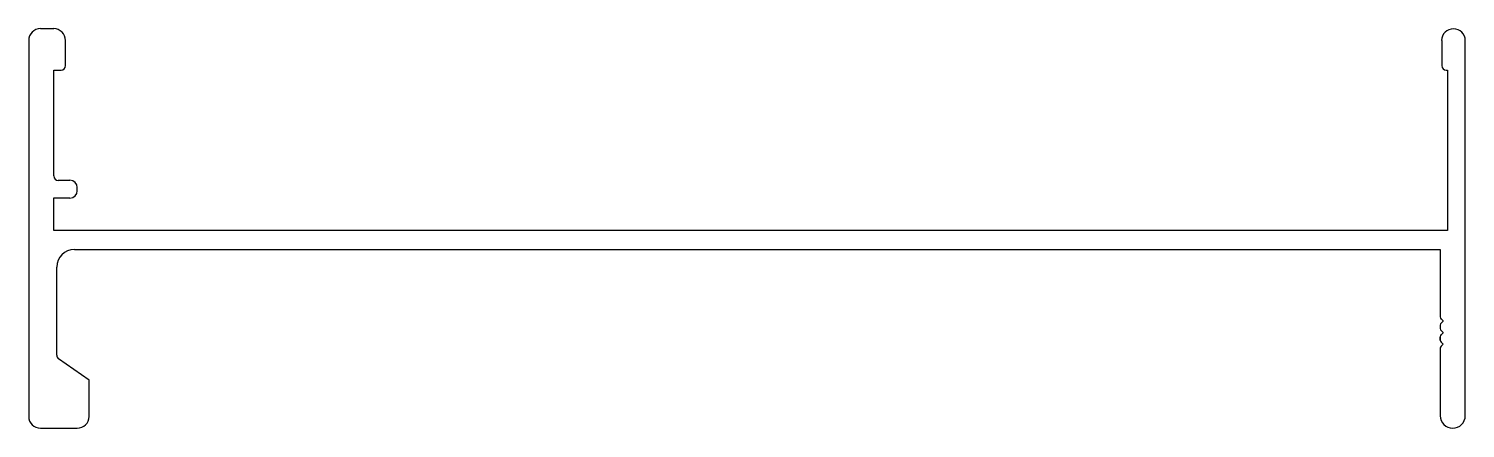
# Model space of a CAD drawing. Extents: x -63 to 61, y 0 to 35.
import ezdxf

# ---------------------------------------------------------------- set-up
doc = ezdxf.new("R2010")
doc.units = 0
doc.layers.get('0').update_dxf_attribs({"linetype": 'CONTINUOUS'})

msp = doc.modelspace()

# ---------------------------------------------------------------- linework, layer by layer
at = {"color": 7, "linetype": 'CONTINUOUS'}
for p, q in [((-62.79, 33.59), (-62.79, 1.15)), ((-60.63, 34.6), (-61.77, 34.6)), ((-59.61, 31.42), (-59.61, 33.59)), ((59.21, 33.58), (59.21, 31.42)), ((61.24, 1.21), (61.24, 33.58)), ((-60.63, 21.9), (-60.63, 31.04)), ((-60.63, 31.04), (-59.99, 31.04)), ((59.59, 31.04), (59.72, 31.04)), ((59.72, 31.04), (59.72, 17.2)), ((-59.23, 21.52), (-60.25, 21.52)), ((-60.63, 17.2), (-60.63, 20)), ((-60.63, 20), (-59.23, 20)), ((-58.6, 20.63), (-58.6, 20.89)), ((59.72, 17.2), (-60.63, 17.2)), ((-58.85, 15.55), (59.08, 15.55)), ((59.08, 15.55), (59.08, 9.73)), ((-60.37, 6.43), (-60.37, 14.03)), ((59.08, 9.03), (59.08, 8.73)), ((59.15, 9.56), (59.33, 9.39)), ((59.33, 9.37), (59.15, 9.2)), ((59.08, 8.03), (59.08, 7.73)), ((59.08, 7.73), (59.08, 8.03)), ((59.08, 8.03), (59.08, 7.73)), ((59.08, 7.73), (59.08, 8.03)), ((59.08, 8.03), (59.08, 7.73)), ((59.15, 8.56), (59.33, 8.39)), ((59.33, 8.37), (59.15, 8.2)), ((59.15, 7.56), (59.33, 7.39)), ((59.08, 7.03), (59.08, 7.03)), ((59.08, 7.03), (59.08, 1.21)), ((59.33, 7.37), (59.15, 7.2)), ((-57.58, 4.28), (-60.21, 6.12)), ((-57.58, 1.15), (-57.58, 4.28)), ((-61.77, 0.14), (-58.6, 0.14))]:
    msp.add_line(p, q, dxfattribs=at)
for centre, radius, start, end in [((-61.77, 33.59), 1.02, 90, 180), ((-60.63, 33.59), 1.02, 0, 90), ((60.22, 33.58), 1.02, 0, 180), ((-59.99, 31.42), 0.381, 270, 0), ((59.59, 31.42), 0.381, 180, 270), ((-60.25, 21.9), 0.381, 180, 270), ((-59.23, 20.89), 0.635, 0, 90), ((-59.23, 20.63), 0.635, 270, 0), ((-58.85, 14.03), 1.52, 90, 180), ((59.33, 9.73), 0.25, 180, 225), ((59.33, 9.03), 0.25, 135, 180), ((59.33, 8.73), 0.25, 180, 225), ((59.32, 9.38), 0.008, 315, 45), ((59.33, 8.03), 0.25, 135, 180), ((59.33, 7.73), 0.25, 180, 225), ((59.32, 8.38), 0.008, 315, 45), ((-59.99, 6.43), 0.381, 180, 235), ((59.33, 7.03), 0.25, 135, 180), ((59.32, 7.38), 0.008, 315, 45), ((-61.77, 1.15), 1.02, 180, 270), ((-58.6, 1.15), 1.02, 270, 0), ((60.16, 1.21), 1.08, 180, 0)]:
    msp.add_arc(centre, radius, start, end, dxfattribs=at)

doc.saveas('drawing.dxf')
